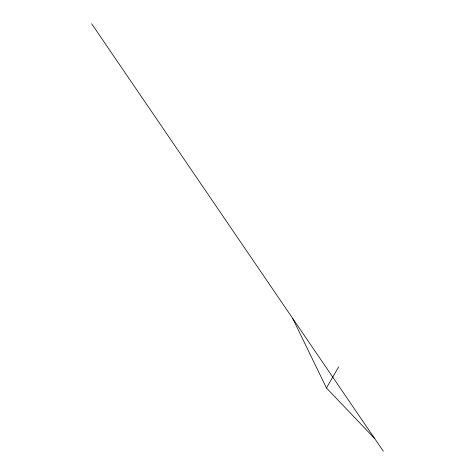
<?xml version="1.0" encoding="UTF-8"?>
<svg xmlns="http://www.w3.org/2000/svg" width="475" height="475" viewBox="0 0 475 475"><rect width="100%" height="100%" fill="white"/><g stroke="black" fill="none" stroke-linecap="round" stroke-linejoin="round"><path stroke-width="0.71" d="M374.71 438.603L326.456 387.962L338.657 366.902M91.663 23.75L383.337 451.25M292.671 318.363L326.456 387.962"/></g></svg>
